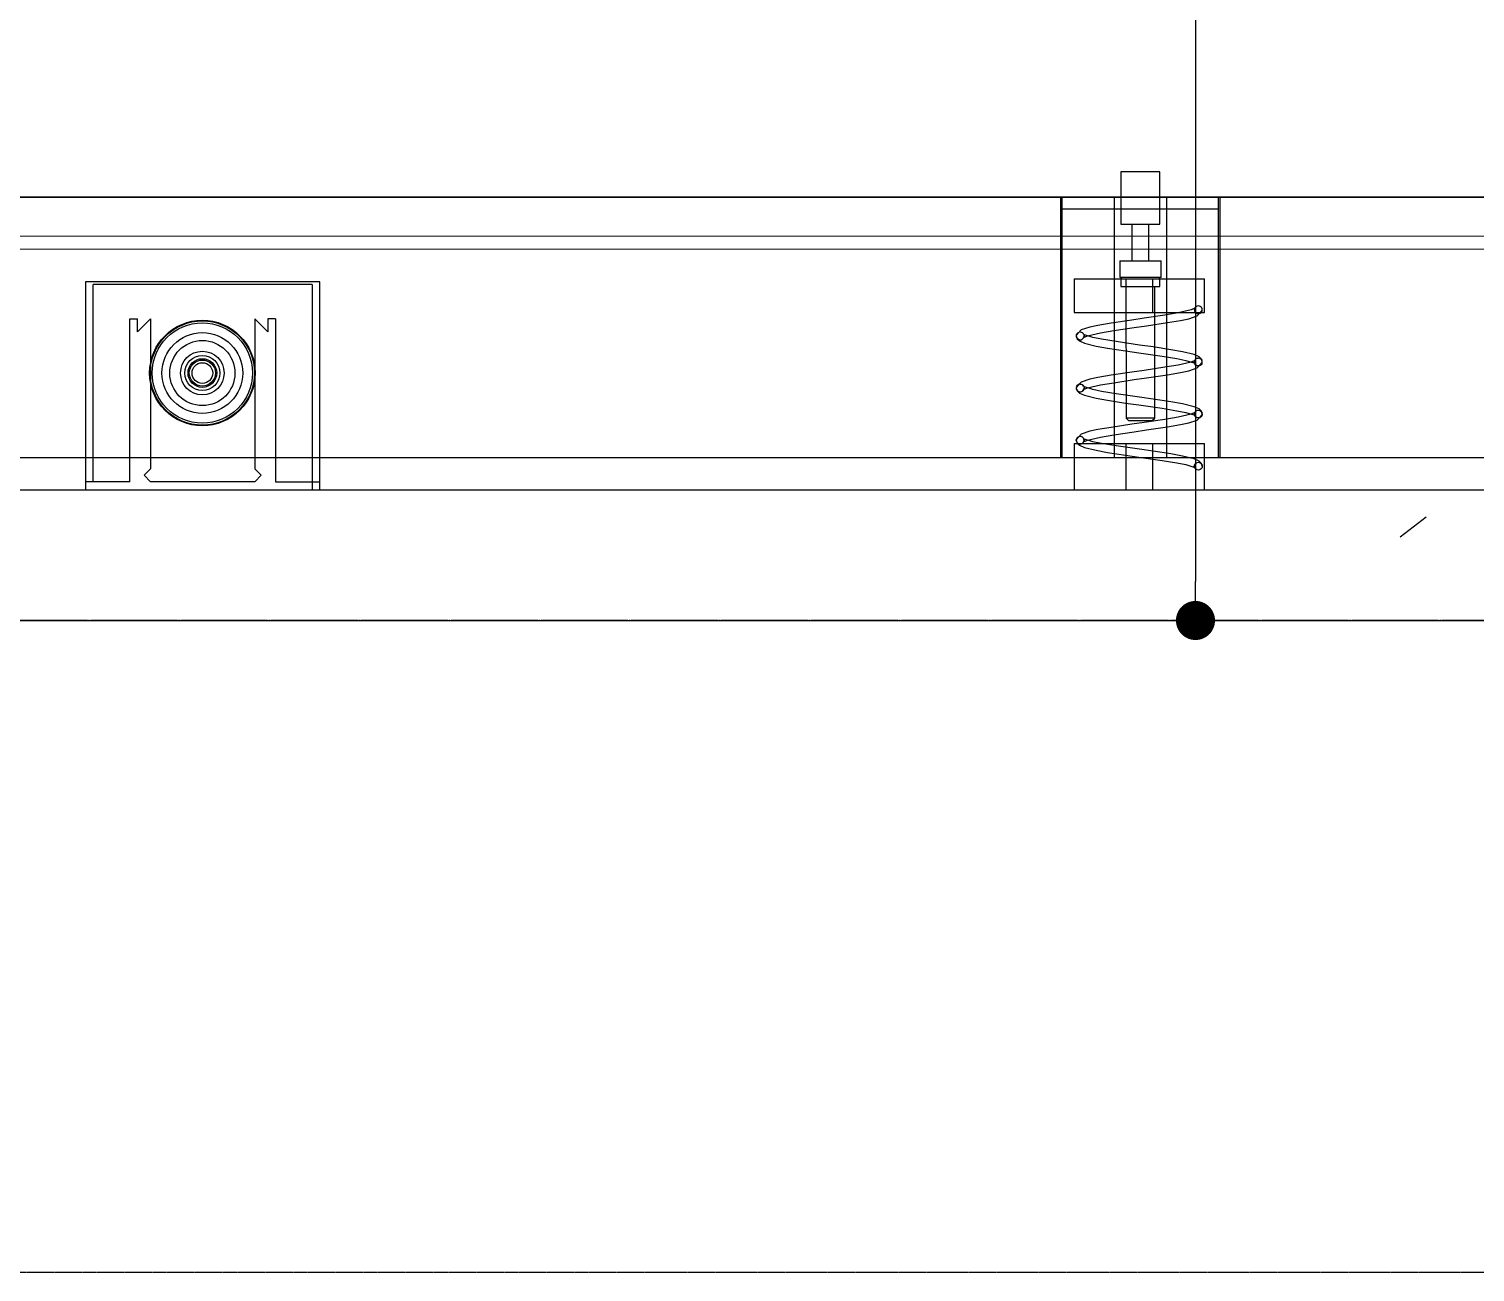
# Model space of a CAD drawing. Extents: x -76427 to 292734, y -42117 to 131250.
# Drawn here: x 12272 to 13382, y -39555 to -38601 of the extents above; entities that cross this region are included whole.
import ezdxf
from ezdxf.xclip import XClip

# ---------------------------------------------------------------- set-up
doc = ezdxf.new("R2010")
doc.units = 0
doc.header["$LTSCALE"] = 10
doc.header["$XCLIPFRAME"] = 2
doc.linetypes.add('TPH12-SEC-@E$0$CENTERK5', pattern=[6.916, 6.667, -0.083, 0.083, -0.083])
doc.linetypes.add('TPH12-SEC-@E$0$DOTK1', pattern=[0.1, 0.05, -0.05])
for name, color, linetype in [('TPH12-SEC-@E$0$H-SIN', 252, 'TPH12-SEC-@E$0$CENTERK5'), ('TPH12-SEC-@E$0$SUGATAD', 252, 'TPH12-SEC-@E$0$DOTK1'), ('XFM7P10PV$0$A-FLOR', 252, 'Continuous'), ('XFM7P10PV$0$AP5B-SM-08-FNN-300-A(B)-LB1$0$0-支架', 252, 'Continuous'), ('XFM7P10PV$0$M-EXH-EQPM', 252, 'Continuous'), ('XFM7P10PV-200K$0$A-FLOR', 192, 'Continuous'), ('XFM7P10PV-200K$0$AP5B-SM-08-FNN-300-A(B)-LB1$0$0-支架', 7, 'Continuous'), ('XFM7P10PV-200K$0$M-EXH-EQPM', 22, 'Continuous')]:
    doc.layers.add(name, color=color, linetype=linetype)
doc.layers.add('XFM7P10PV$0$PV-EQ(50K)', color=252, linetype='Continuous', lineweight=9)
doc.layers.add('XFM7P10PV-200K$0$PV-EQ(50K)', color=22, linetype='Continuous', lineweight=9)
doc.styles.add('XFM7P10PV$0$PX-TEXT', font='isocp.shx', dxfattribs={"width": 0.7, "bigfont": 'CHINESET.shx'})
doc.styles.add('XFM7P10PV-200K$0$PX-TEXT', font='isocp.shx', dxfattribs={"width": 0.7, "bigfont": 'CHINESET.shx'})
doc.dimstyles.new('XFM7P10PV$0$PX-400', dxfattribs={"dimscale": 1000, "dimtxt": 0.25, "dimasz": 0.03, "dimexe": 0.1, "dimexo": 0.1, "dimgap": 0.05, "dimtad": 1, "dimdec": 0, "dimzin": 0, "dimdsep": 46, "dimtxsty": 'XFM7P10PV$0$PX-TEXT', "dimblk": 'XFM7P10PV$0$_Dot', "dimcen": 2, "dimclrd": 2, "dimclre": 1, "dimclrt": 4, "dimadec": 0, "dimazin": 0, "dimtfac": 1, "dimtdec": 0, "dimtix": 1, "dimtmove": 2, "dimatfit": 3, "dimfxl": 1, "dimtvp": 1, "dimtolj": 1, "dimtzin": 0, "dimarcsym": 0})
doc.dimstyles.new('XFM7P10PV-200K$0$PX-400', dxfattribs={"dimscale": 1000, "dimtxt": 0.25, "dimasz": 0.03, "dimexe": 0.1, "dimexo": 0.1, "dimgap": 0.05, "dimtad": 1, "dimdec": 0, "dimzin": 0, "dimdsep": 46, "dimtxsty": 'XFM7P10PV-200K$0$PX-TEXT', "dimblk": 'XFM7P10PV-200K$0$_Dot', "dimcen": 2, "dimclrd": 2, "dimclre": 1, "dimclrt": 4, "dimadec": 0, "dimazin": 0, "dimtfac": 1, "dimtdec": 0, "dimtix": 1, "dimtmove": 2, "dimatfit": 3, "dimfxl": 1, "dimtvp": 1, "dimtolj": 1, "dimtzin": 0, "dimarcsym": 0})

# ---------------------------------------------------------------- blocks, each defined once
blk = doc.blocks.new('TPH12-SEC-@E')
at = {"layer": 'TPH12-SEC-@E$0$H-SIN'}
blk.add_line((298929.6, 383500), (18729.6, 383500), dxfattribs=at)
at = {"layer": 'TPH12-SEC-@E$0$SUGATAD', "ltscale": 0.5}
blk.add_line((40050, 383000), (46650, 383000), dxfattribs=at)
blk = doc.blocks.new('XFM7P10PV-200K$0$A$Cf6a59fa3')
for p, q in [((2854.5, 40), (4.5, 40)), ((2844.5, 10), (14.5, 10)), ((2844.5, 0), (14.5, 0))]:
    blk.add_line(p, q)
blk = doc.blocks.new('XFM7P10PV-200K$0$_Dot')
at = {"color": 0, "linetype": 'ByBlock', "lineweight": -2}
blk.add_line((-0.5, 0), (-1, 0), dxfattribs=at)
at = {"color": 0, "linetype": 'ByBlock', "const_width": 0.5}
blk.add_lwpolyline([(-0.25, 0, 1), (0.25, 0, 1)], format="xyb", close=True, dxfattribs=at)
blk = doc.blocks.new('*D349')
at = {"color": 2, "lineweight": -2, "transparency": 16777216}
blk.add_line((13167.4, -35784.6), (13167.4, -39024.6), dxfattribs=at)
at = {"layer": 'DEFPOINTS', "color": 0, "transparency": 16777216}
for p in [(13167.4, -35754.6), (13167.4, -39054.6), (13167.4, -39054.6)]:
    blk.add_point(p, dxfattribs=at)
at = {"color": 2, "lineweight": -2, "transparency": 16777216, "xscale": 30, "yscale": 30, "zscale": 30}
for p, rotation in [((13167.4, -35754.6), 90), ((13167.4, -39054.6), 270)]:
    blk.add_blockref('XFM7P10PV-200K$0$_Dot', p, dxfattribs=dict(at, rotation=rotation))
at = {"color": 4, "transparency": 16777216, "insert": (12992.4, -37404.6), "char_height": 250, "attachment_point": 5, "rotation": 90, "style": 'XFM7P10PV-200K$0$PX-TEXT'}
blk.add_mtext('\\A1;3300', dxfattribs=at)
blk = doc.blocks.new('XFM7P10PV-200K$0$A$C670e2f6c')
at = {"layer": 'XFM7P10PV-200K$0$A-FLOR', "linetype": 'Continuous'}
blk.add_line((1817.4, 16.2), (1837.4, 31.5), dxfattribs=at)
at = {"layer": 'XFM7P10PV-200K$0$M-EXH-EQPM'}
for p, q in [((1603.1, 296.1), (1603.1, 256.1)), ((1633, 296.1), (1603.1, 296.1)), ((1633, 256.1), (1633, 296.1)), ((118, 276.8), (3118, 276.8)), ((1557, 276.8), (1557, 276.8)), ((1557, 76.8), (1557, 276.8)), ((1558, 276.8), (1558, 276.8)), ((1558, 76.8), (1558, 276.8)), ((1558, 267.8), (1558, 267.8)), ((1558, 267.8), (1678, 267.8)), ((1598, 276.8), (1598, 276.8)), ((1598, 76.8), (1598, 276.8)), ((1638, 276.8), (1638, 276.8)), ((1638, 276.8), (1638, 76.8)), ((1678, 276.8), (1678, 276.8)), ((1678, 76.8), (1678, 276.8)), ((1678, 267.8), (1678, 267.8)), ((1679, 276.8), (1679, 276.8)), ((1679, 276.8), (1679, 76.8)), ((1603.1, 256.1), (1633, 256.1)), ((1611.5, 256.1), (1611.5, 228)), ((1624.6, 228), (1624.6, 256.1)), ((1602.1, 228), (1602.1, 215.1)), ((1602.1, 228), (1634, 228)), ((1634, 215.1), (1634, 228)), ((988, 211.8), (808, 211.8)), ((808, 211.8), (808, 211.8)), ((808, 211.8), (808, 51.8)), ((988, 51.8), (988, 211.8)), ((988, 211.8), (988, 211.8)), ((1567.1, 214.2), (1567.1, 188.3)), ((1567.1, 214.2), (1667.1, 214.2)), ((1634, 215.1), (1602.1, 215.1)), ((1604.2, 215.1), (1603.1, 214.5)), ((1603.1, 214.5), (1603.1, 208.1)), ((1606.8, 214.2), (1607, 107.2)), ((1627.5, 188.3), (1627.5, 214.2)), ((1633, 214.5), (1631.9, 215.1)), ((1633, 208.1), (1633, 214.5)), ((1667.1, 188.3), (1667.1, 214.2)), ((814, 58.3), (814, 209.8)), ((982, 209.8), (814, 209.8)), ((814, 209.8), (814, 209.8)), ((982, 209.8), (982, 51.8)), ((982, 209.8), (982, 209.8)), ((1603.1, 208.1), (1633, 208.1)), ((1629.1, 107.2), (1629.1, 208.1)), ((1657, 190.2), (1646.9, 187.9)), ((1659.9, 191.5), (1657, 190.2)), ((1659.5, 190.3), (1659.9, 191.5)), ((1659.6, 191.1), (1659.5, 190.3)), ((1659.5, 190.3), (1659.6, 189.5)), ((1659.9, 191.8), (1659.6, 191.1)), ((1659.6, 189.5), (1659.9, 188.8)), ((1660.4, 192.4), (1659.9, 191.8)), ((1659.9, 191.5), (1659.9, 191.5)), ((1659.9, 188.8), (1660.4, 188.2)), ((1661, 192.9), (1660.4, 192.4)), ((1661.7, 193.2), (1661, 192.9)), ((1662.5, 193.3), (1661.7, 193.2)), ((1661.7, 185.7), (1665.5, 190.1)), ((1663.3, 193.2), (1662.5, 193.3)), ((1664, 192.9), (1663.3, 193.2)), ((1664.6, 192.4), (1664, 192.9)), ((1665.1, 191.8), (1664.6, 192.4)), ((1664.6, 188.2), (1665.1, 188.8)), ((1665.4, 191.1), (1665.1, 191.8)), ((1665.1, 188.8), (1665.4, 189.5)), ((1665.5, 190.3), (1665.4, 191.1)), ((1665.4, 189.5), (1665.5, 190.3)), ((1665.5, 190.1), (1665.5, 190.3)), ((842, 58.3), (842, 183.3)), ((842, 183.3), (848, 183.3)), ((842, 183.3), (842, 183.3)), ((858, 183.3), (848, 173.3)), ((848, 173.3), (848, 183.3)), ((848, 183.3), (848, 183.3)), ((858, 183.3), (858, 68.3)), ((858, 183.3), (858, 183.3)), ((938, 183.3), (938, 68.3)), ((938, 183.3), (948, 173.3)), ((938, 183.3), (938, 183.3)), ((954, 183.3), (948, 183.3)), ((948, 183.3), (948, 173.3)), ((948, 183.3), (948, 183.3)), ((954, 183.3), (954, 58.3)), ((954, 183.3), (954, 183.3)), ((1567.1, 188.3), (1667.1, 188.3)), ((1585.4, 178.4), (1579.2, 177.1)), ((1595.5, 180.1), (1585.4, 178.4)), ((1611.5, 182.5), (1595.5, 180.1)), ((1621, 183.8), (1611.5, 182.5)), ((1613.3, 176.8), (1622.8, 178.1)), ((1636.8, 186.2), (1621, 183.8)), ((1622.8, 178.1), (1638.8, 180.5)), ((1646.9, 187.9), (1636.8, 186.2)), ((1638.8, 180.5), (1648.9, 182.2)), ((1648.9, 182.2), (1655.1, 183.5)), ((1655.1, 183.5), (1661.7, 185.7)), ((1660.4, 188.2), (1661, 187.7)), ((1661, 187.7), (1661.7, 187.4)), ((1661.7, 187.4), (1662.5, 187.3)), ((1662.5, 187.3), (1663.3, 187.4)), ((1663.3, 187.4), (1664, 187.7)), ((1664, 187.7), (1664.6, 188.2)), ((848, 173.3), (848, 173.3)), ((948, 173.3), (948, 173.3)), ((1572.6, 174.9), (1568.8, 170.5)), ((1568.9, 171.1), (1568.8, 170.3)), ((1568.8, 170.5), (1568.8, 170.3)), ((1568.8, 170.3), (1568.9, 169.5)), ((1568.8, 170.3), (1569.5, 168.1)), ((1568.9, 171.1), (1569.2, 171.8)), ((1569.2, 168.8), (1568.9, 169.5)), ((1569.6, 172.4), (1569.2, 171.8)), ((1569.2, 168.8), (1569.6, 168.2)), ((1569.5, 168.1), (1571.2, 166.4)), ((1570.3, 172.9), (1569.6, 172.4)), ((1569.6, 168.2), (1570.3, 167.7)), ((1570.3, 172.9), (1571, 173.2)), ((1571, 167.4), (1570.3, 167.7)), ((1571.8, 173.3), (1571, 173.2)), ((1571, 167.4), (1571.8, 167.3)), ((1571.8, 173.3), (1572.5, 173.2)), ((1571.8, 167.3), (1572.5, 167.4)), ((1572.5, 173.2), (1573.3, 172.9)), ((1572.5, 167.4), (1573.3, 167.7)), ((1579.2, 177.1), (1572.6, 174.9)), ((1573.9, 172.4), (1573.3, 172.9)), ((1573.9, 168.2), (1573.3, 167.7)), ((1574.4, 171.8), (1573.9, 172.4)), ((1573.9, 172.4), (1574.4, 171.8)), ((1573.9, 168.2), (1574.4, 168.8)), ((1574.3, 169.1), (1577.3, 170.4)), ((1574.4, 169.1), (1574.3, 169.1)), ((1574.7, 171.1), (1574.4, 171.8)), ((1574.8, 170.3), (1574.4, 169.1)), ((1574.4, 168.8), (1574.7, 169.5)), ((1574.7, 171.1), (1574.8, 170.3)), ((1574.8, 170.3), (1574.7, 169.5)), ((1575.1, 171.1), (1574.8, 170.3)), ((1581.5, 169.1), (1575.1, 171.1)), ((1577.3, 170.4), (1587.4, 172.7)), ((1588.1, 167.7), (1581.5, 169.1)), ((1587.4, 172.7), (1597.5, 174.4)), ((1599.5, 165.9), (1588.1, 167.7)), ((1597.5, 174.4), (1613.3, 176.8)), ((1571.2, 166.4), (1575, 164.7)), ((1575, 164.7), (1584, 162.5)), ((1584, 162.5), (1592.8, 160.9)), ((1592.8, 160.9), (1606.6, 158.8)), ((1617.4, 163.3), (1599.5, 165.9)), ((1606.6, 158.8), (1616.9, 157.3)), ((1616.9, 157.3), (1634.8, 154.8)), ((1627.7, 161.8), (1617.4, 163.3)), ((1641.4, 159.7), (1627.7, 161.8)), ((1650.3, 158.1), (1641.4, 159.7)), ((1659.3, 155.9), (1650.3, 158.1)), ((1663.1, 154.2), (1659.3, 155.9)), ((1636.8, 146.2), (1621, 143.8)), ((1634.8, 154.8), (1646.1, 152.9)), ((1646.9, 147.9), (1636.8, 146.2)), ((1646.1, 152.9), (1652.8, 151.5)), ((1657, 150.2), (1646.9, 147.9)), ((1652.8, 151.5), (1659.1, 149.6)), ((1655.1, 143.5), (1661.7, 145.7)), ((1659.9, 151.5), (1657, 150.2)), ((1659.1, 149.6), (1659.5, 150.3)), ((1659.5, 150.3), (1659.9, 151.5)), ((1659.5, 150.3), (1659.6, 151.1)), ((1659.6, 149.5), (1659.5, 150.3)), ((1659.9, 151.8), (1659.6, 151.1)), ((1659.6, 149.5), (1659.9, 148.8)), ((1660.4, 152.4), (1659.9, 151.8)), ((1659.9, 151.5), (1659.9, 151.5)), ((1660.4, 148.2), (1659.9, 148.8)), ((1661, 152.9), (1660.4, 152.4)), ((1661, 147.7), (1660.4, 148.2)), ((1661.7, 153.2), (1661, 152.9)), ((1661, 147.7), (1661.7, 147.4)), ((1661.7, 153.2), (1662.5, 153.3)), ((1661.7, 145.7), (1665.5, 150.1)), ((1662.5, 147.3), (1661.7, 147.4)), ((1663.3, 153.2), (1662.5, 153.3)), ((1663.3, 147.4), (1662.5, 147.3)), ((1664.8, 152.5), (1663.1, 154.2)), ((1663.3, 153.2), (1664, 152.9)), ((1664, 147.7), (1663.3, 147.4)), ((1664, 152.9), (1664.6, 152.4)), ((1664.6, 148.2), (1664, 147.7)), ((1664.6, 152.4), (1665.1, 151.8)), ((1665.1, 148.8), (1664.6, 148.2)), ((1665.5, 150.3), (1664.8, 152.5)), ((1665.4, 151.1), (1665.1, 151.8)), ((1665.4, 149.5), (1665.1, 148.8)), ((1665.5, 150.3), (1665.4, 151.1)), ((1665.4, 149.5), (1665.5, 150.3)), ((1665.5, 150.1), (1665.5, 150.3)), ((1572.6, 134.9), (1568.8, 130.5)), ((1571.8, 133.3), (1571, 133.2)), ((1571.8, 133.3), (1572.5, 133.2)), ((1579.2, 137.1), (1572.6, 134.9)), ((1585.4, 138.4), (1579.2, 137.1)), ((1595.5, 140.1), (1585.4, 138.4)), ((1587.4, 132.7), (1597.5, 134.4)), ((1611.5, 142.5), (1595.5, 140.1)), ((1597.5, 134.4), (1613.3, 136.8)), ((1621, 143.8), (1611.5, 142.5)), ((1613.3, 136.8), (1622.8, 138.1)), ((1622.8, 138.1), (1638.8, 140.5)), ((1638.8, 140.5), (1648.9, 142.2)), ((1648.9, 142.2), (1655.1, 143.5)), ((1568.9, 131.1), (1568.8, 130.3)), ((1568.8, 130.5), (1568.8, 130.3)), ((1568.8, 130.3), (1568.9, 129.5)), ((1568.8, 130.3), (1569.5, 128.1)), ((1568.9, 131.1), (1569.2, 131.8)), ((1569.2, 128.8), (1568.9, 129.5)), ((1569.2, 131.8), (1569.6, 132.4)), ((1569.2, 128.8), (1569.6, 128.2)), ((1569.5, 128.1), (1571.2, 126.4)), ((1570.3, 132.9), (1569.6, 132.4)), ((1570.3, 127.7), (1569.6, 128.2)), ((1571, 133.2), (1570.3, 132.9)), ((1571, 127.4), (1570.3, 127.7)), ((1571, 127.4), (1571.8, 127.3)), ((1571.2, 126.4), (1575, 124.7)), ((1571.8, 127.3), (1572.5, 127.4)), ((1572.5, 133.2), (1573.3, 132.9)), ((1573.3, 127.7), (1572.5, 127.4)), ((1573.3, 132.9), (1573.9, 132.4)), ((1573.3, 127.7), (1573.9, 128.2)), ((1574.4, 131.8), (1573.9, 132.4)), ((1573.9, 132.4), (1574.4, 131.8)), ((1573.9, 128.2), (1574.4, 128.8)), ((1574.4, 128.8), (1573.9, 128.2)), ((1574.3, 129.1), (1577.3, 130.4)), ((1574.4, 129.1), (1574.3, 129.1)), ((1574.4, 131.8), (1574.7, 131.1)), ((1574.8, 130.3), (1574.4, 129.1)), ((1574.4, 128.8), (1574.7, 129.5)), ((1574.7, 131.1), (1574.8, 130.3)), ((1574.7, 129.5), (1574.8, 130.3)), ((1575.1, 131.1), (1574.8, 130.3)), ((1575, 124.7), (1584, 122.5)), ((1581.5, 129.1), (1575.1, 131.1)), ((1577.3, 130.4), (1587.4, 132.7)), ((1588.1, 127.7), (1581.5, 129.1)), ((1584, 122.5), (1592.8, 120.9)), ((1599.5, 125.9), (1588.1, 127.7)), ((1617.4, 123.3), (1599.5, 125.9)), ((1627.7, 121.8), (1617.4, 123.3)), ((1592.8, 120.9), (1606.6, 118.8)), ((1606.6, 118.8), (1616.9, 117.3)), ((1616.9, 117.3), (1634.8, 114.8)), ((1641.4, 119.7), (1627.7, 121.8)), ((1634.8, 114.8), (1646.1, 112.9)), ((1650.3, 118.1), (1641.4, 119.7)), ((1646.1, 112.9), (1652.8, 111.5)), ((1659.3, 115.9), (1650.3, 118.1)), ((1652.8, 111.5), (1659.1, 109.6)), ((1659.9, 111.5), (1657, 110.2)), ((1663.1, 114.2), (1659.3, 115.9)), ((1659.5, 110.3), (1659.9, 111.5)), ((1659.5, 110.3), (1659.6, 111.1)), ((1659.6, 111.1), (1659.9, 111.8)), ((1660.4, 112.4), (1659.9, 111.8)), ((1659.9, 111.5), (1659.9, 111.5)), ((1661, 112.9), (1660.4, 112.4)), ((1661, 112.9), (1661.7, 113.2)), ((1661.7, 113.2), (1662.5, 113.3)), ((1662.5, 113.3), (1663.3, 113.2)), ((1664.8, 112.5), (1663.1, 114.2)), ((1664, 112.9), (1663.3, 113.2)), ((1664, 112.9), (1664.6, 112.4)), ((1665.1, 111.8), (1664.6, 112.4)), ((1665.5, 110.3), (1664.8, 112.5)), ((1665.1, 111.8), (1665.4, 111.1)), ((1665.5, 110.3), (1665.4, 111.1)), ((1595.5, 100.1), (1585.4, 98.4)), ((1611.5, 102.5), (1595.5, 100.1)), ((1607, 107.2), (1608.9, 105.3)), ((1629.1, 107.2), (1607, 107.2)), ((1608.9, 105.3), (1627.1, 105.3)), ((1621, 103.8), (1611.5, 102.5)), ((1636.8, 106.2), (1621, 103.8)), ((1622.8, 98.1), (1638.8, 100.5)), ((1627.1, 105.3), (1629.1, 107.2)), ((1646.9, 107.9), (1636.8, 106.2)), ((1638.8, 100.5), (1648.9, 102.2)), ((1657, 110.2), (1646.9, 107.9)), ((1648.9, 102.2), (1655.1, 103.5)), ((1655.1, 103.5), (1661.7, 105.7)), ((1659.1, 109.6), (1659.5, 110.3)), ((1659.6, 109.5), (1659.5, 110.3)), ((1659.6, 109.5), (1659.9, 108.8)), ((1659.9, 108.8), (1660.4, 108.2)), ((1661, 107.7), (1660.4, 108.2)), ((1661.7, 107.4), (1661, 107.7)), ((1661.7, 105.7), (1665.5, 110.1)), ((1662.5, 107.3), (1661.7, 107.4)), ((1663.3, 107.4), (1662.5, 107.3)), ((1663.3, 107.4), (1664, 107.7)), ((1664.6, 108.2), (1664, 107.7)), ((1665.1, 108.8), (1664.6, 108.2)), ((1665.1, 108.8), (1665.4, 109.5)), ((1665.5, 110.3), (1665.4, 109.5)), ((1665.5, 110.1), (1665.5, 110.3)), ((1572.6, 94.9), (1568.8, 90.5)), ((1568.8, 90.3), (1568.9, 91.1)), ((1568.8, 90.5), (1568.8, 90.3)), ((1568.8, 90.3), (1569.5, 88.1)), ((1568.9, 89.5), (1568.8, 90.3)), ((1569.2, 91.8), (1568.9, 91.1)), ((1568.9, 89.5), (1569.2, 88.8)), ((1569.2, 91.8), (1569.6, 92.4)), ((1569.6, 92.4), (1570.3, 92.9)), ((1570.3, 92.9), (1571, 93.2)), ((1571, 93.2), (1571.8, 93.3)), ((1571.8, 93.3), (1572.5, 93.2)), ((1573.3, 92.9), (1572.5, 93.2)), ((1579.2, 97.1), (1572.6, 94.9)), ((1573.3, 92.9), (1573.9, 92.4)), ((1574.4, 91.8), (1573.9, 92.4)), ((1573.9, 92.4), (1574.4, 91.8)), ((1574.3, 89.1), (1577.3, 90.4)), ((1574.4, 89.1), (1574.3, 89.1)), ((1574.7, 91.1), (1574.4, 91.8)), ((1574.8, 90.3), (1574.4, 89.1)), ((1574.4, 88.8), (1574.7, 89.5)), ((1574.8, 90.3), (1574.7, 91.1)), ((1574.7, 89.5), (1574.8, 90.3)), ((1575.1, 91.1), (1574.8, 90.3)), ((1581.5, 89.1), (1575.1, 91.1)), ((1577.3, 90.4), (1587.4, 92.7)), ((1585.4, 98.4), (1579.2, 97.1)), ((1588.1, 87.7), (1581.5, 89.1)), ((1587.4, 92.7), (1597.5, 94.4)), ((1597.5, 94.4), (1613.3, 96.8)), ((1613.3, 96.8), (1622.8, 98.1)), ((1567.1, 87.8), (1567.1, 51.8)), ((1567.1, 87.8), (1667.1, 87.8)), ((1569.6, 88.2), (1569.2, 88.8)), ((1569.5, 88.1), (1571.2, 86.4)), ((1569.6, 88.2), (1570.3, 87.7)), ((1571, 87.4), (1570.3, 87.7)), ((1571, 87.4), (1571.8, 87.3)), ((1571.2, 86.4), (1575, 84.7)), ((1571.8, 87.3), (1572.5, 87.4)), ((1573.3, 87.7), (1572.5, 87.4)), ((1573.9, 88.2), (1573.3, 87.7)), ((1573.9, 88.2), (1574.4, 88.8)), ((1574.4, 88.8), (1573.9, 88.2)), ((1575, 84.7), (1584, 82.5)), ((1584, 82.5), (1592.8, 80.9)), ((1599.5, 85.9), (1588.1, 87.7)), ((1592.8, 80.9), (1606.6, 78.8)), ((1617.4, 83.3), (1599.5, 85.9)), ((1606.6, 78.8), (1616.9, 77.3)), ((1606.8, 87.8), (1606.8, 51.8)), ((1627.7, 81.8), (1617.4, 83.3)), ((1627.5, 51.8), (1627.5, 87.8)), ((1641.4, 79.7), (1627.7, 81.8)), ((1650.3, 78.1), (1641.4, 79.7)), ((1659.3, 75.9), (1650.3, 78.1)), ((1667.1, 51.8), (1667.1, 87.8)), ((3118, 76.8), (118, 76.8)), ((853, 63.3), (858, 68.3)), ((858, 68.3), (858, 68.3)), ((938, 68.3), (943, 63.3)), ((938, 68.3), (938, 68.3)), ((1557, 76.8), (1557, 76.8)), ((1558, 76.8), (1558, 76.8)), ((1598, 76.8), (1598, 76.8)), ((1616.9, 77.3), (1634.8, 74.8)), ((1634.8, 74.8), (1646.1, 72.9)), ((1638, 76.8), (1638, 76.8)), ((1646.1, 72.9), (1652.8, 71.5)), ((1652.8, 71.5), (1659.1, 69.6)), ((1659.1, 69.6), (1659.5, 70.3)), ((1663.1, 74.2), (1659.3, 75.9)), ((1659.5, 70.3), (1659.6, 71.1)), ((1659.6, 69.5), (1659.5, 70.3)), ((1659.6, 71.1), (1659.9, 71.8)), ((1659.9, 68.8), (1659.6, 69.5)), ((1659.9, 71.8), (1660.4, 72.4)), ((1660.4, 68.2), (1659.9, 68.8)), ((1660.4, 72.4), (1661, 72.9)), ((1661, 67.7), (1660.4, 68.2)), ((1661, 72.9), (1661.7, 73.2)), ((1661.7, 67.4), (1661, 67.7)), ((1661.7, 73.2), (1662.5, 73.3)), ((1662.5, 67.3), (1661.7, 67.4)), ((1662.5, 73.3), (1663.3, 73.2)), ((1663.3, 67.4), (1662.5, 67.3)), ((1664.8, 72.5), (1663.1, 74.2)), ((1663.3, 73.2), (1664, 72.9)), ((1664, 67.7), (1663.3, 67.4)), ((1664, 72.9), (1664.6, 72.4)), ((1664.6, 68.2), (1664, 67.7)), ((1664.6, 72.4), (1665.1, 71.8)), ((1665.1, 68.8), (1664.6, 68.2)), ((1665.5, 70.3), (1664.8, 72.5)), ((1665.1, 71.8), (1665.4, 71.1)), ((1665.4, 69.5), (1665.1, 68.8)), ((1665.4, 71.1), (1665.5, 70.3)), ((1665.5, 70.3), (1665.4, 69.5)), ((1678, 76.8), (1678, 76.8)), ((1679, 76.8), (1679, 76.8)), ((808, 58.3), (808, 58.3)), ((842, 58.3), (808, 58.3)), ((814, 58.3), (814, 58.3)), ((842, 58.3), (842, 58.3)), ((853, 63.3), (858, 58.3)), ((853, 63.3), (853, 63.3)), ((938, 58.3), (858, 58.3)), ((858, 58.3), (858, 58.3)), ((943, 63.3), (938, 58.3)), ((938, 58.3), (938, 58.3)), ((943, 63.3), (943, 63.3)), ((954, 58.3), (988, 58.3)), ((954, 58.3), (954, 58.3)), ((988, 58.3), (988, 58.3)), ((988, 51.8), (808, 51.8)), ((808, 51.8), (808, 51.8)), ((982, 51.8), (982, 51.8)), ((988, 51.8), (988, 51.8)), ((1667.1, 51.8), (1567.1, 51.8))]:
    blk.add_line(p, q, dxfattribs=at)
for radius in [40.5, 40, 38.5, 31, 25, 16.7, 13.5, 11, 10, 7.94]:
    blk.add_circle((897.8, 141.8), radius, dxfattribs=at)
blk = doc.blocks.new('XFM7P10PV$0$A$Cf6a59fa3')
for p, q in [((2854.5, 40), (4.5, 40)), ((2844.5, 10), (14.5, 10)), ((2844.5, 0), (14.5, 0))]:
    blk.add_line(p, q)
blk = doc.blocks.new('XFM7P10PV$0$_Dot')
at = {"color": 0, "linetype": 'ByBlock', "lineweight": -2}
blk.add_line((-0.5, 0), (-1, 0), dxfattribs=at)
at = {"color": 0, "linetype": 'ByBlock', "const_width": 0.5}
blk.add_lwpolyline([(-0.25, 0, 1), (0.25, 0, 1)], format="xyb", close=True, dxfattribs=at)
blk = doc.blocks.new('*D423')
at = {"color": 2, "lineweight": -2, "transparency": 16777216}
blk.add_line((13167.4, -35784.6), (13167.4, -39024.6), dxfattribs=at)
at = {"layer": 'DEFPOINTS', "color": 0, "transparency": 16777216}
for p in [(13167.4, -35754.6), (13167.4, -39054.6), (13167.4, -39054.6)]:
    blk.add_point(p, dxfattribs=at)
at = {"color": 2, "lineweight": -2, "transparency": 16777216, "xscale": 30, "yscale": 30, "zscale": 30}
for p, rotation in [((13167.4, -35754.6), 90), ((13167.4, -39054.6), 270)]:
    blk.add_blockref('XFM7P10PV$0$_Dot', p, dxfattribs=dict(at, rotation=rotation))
at = {"color": 4, "transparency": 16777216, "insert": (12992.4, -37404.6), "char_height": 250, "attachment_point": 5, "rotation": 90, "style": 'XFM7P10PV$0$PX-TEXT'}
blk.add_mtext('\\A1;3300', dxfattribs=at)
blk = doc.blocks.new('XFM7P10PV$0$A$C670e2f6c')
at = {"layer": 'XFM7P10PV$0$A-FLOR', "linetype": 'Continuous'}
blk.add_line((1817.4, 16.2), (1837.4, 31.5), dxfattribs=at)
at = {"layer": 'XFM7P10PV$0$M-EXH-EQPM'}
for p, q in [((1603.1, 296.1), (1603.1, 256.1)), ((1633, 296.1), (1603.1, 296.1)), ((1633, 256.1), (1633, 296.1)), ((118, 276.8), (3118, 276.8)), ((1557, 276.8), (1557, 276.8)), ((1557, 76.8), (1557, 276.8)), ((1558, 276.8), (1558, 276.8)), ((1558, 76.8), (1558, 276.8)), ((1558, 267.8), (1558, 267.8)), ((1558, 267.8), (1678, 267.8)), ((1598, 276.8), (1598, 276.8)), ((1598, 76.8), (1598, 276.8)), ((1638, 276.8), (1638, 276.8)), ((1638, 276.8), (1638, 76.8)), ((1678, 276.8), (1678, 276.8)), ((1678, 76.8), (1678, 276.8)), ((1678, 267.8), (1678, 267.8)), ((1679, 276.8), (1679, 276.8)), ((1679, 276.8), (1679, 76.8)), ((1603.1, 256.1), (1633, 256.1)), ((1611.5, 256.1), (1611.5, 228)), ((1624.6, 228), (1624.6, 256.1)), ((1602.1, 228), (1602.1, 215.1)), ((1602.1, 228), (1634, 228)), ((1634, 215.1), (1634, 228)), ((988, 211.8), (808, 211.8)), ((808, 211.8), (808, 211.8)), ((808, 211.8), (808, 51.8)), ((988, 51.8), (988, 211.8)), ((988, 211.8), (988, 211.8)), ((1567.1, 214.2), (1567.1, 188.3)), ((1567.1, 214.2), (1667.1, 214.2)), ((1634, 215.1), (1602.1, 215.1)), ((1604.2, 215.1), (1603.1, 214.5)), ((1603.1, 214.5), (1603.1, 208.1)), ((1606.8, 214.2), (1607, 107.2)), ((1627.5, 188.3), (1627.5, 214.2)), ((1633, 214.5), (1631.9, 215.1)), ((1633, 208.1), (1633, 214.5)), ((1667.1, 188.3), (1667.1, 214.2)), ((814, 58.3), (814, 209.8)), ((982, 209.8), (814, 209.8)), ((814, 209.8), (814, 209.8)), ((982, 209.8), (982, 51.8)), ((982, 209.8), (982, 209.8)), ((1603.1, 208.1), (1633, 208.1)), ((1629.1, 107.2), (1629.1, 208.1)), ((1657, 190.2), (1646.9, 187.9)), ((1659.9, 191.5), (1657, 190.2)), ((1659.5, 190.3), (1659.9, 191.5)), ((1659.6, 191.1), (1659.5, 190.3)), ((1659.5, 190.3), (1659.6, 189.5)), ((1659.9, 191.8), (1659.6, 191.1)), ((1659.6, 189.5), (1659.9, 188.8)), ((1660.4, 192.4), (1659.9, 191.8)), ((1659.9, 191.5), (1659.9, 191.5)), ((1659.9, 188.8), (1660.4, 188.2)), ((1661, 192.9), (1660.4, 192.4)), ((1661.7, 193.2), (1661, 192.9)), ((1662.5, 193.3), (1661.7, 193.2)), ((1661.7, 185.7), (1665.5, 190.1)), ((1663.3, 193.2), (1662.5, 193.3)), ((1664, 192.9), (1663.3, 193.2)), ((1664.6, 192.4), (1664, 192.9)), ((1665.1, 191.8), (1664.6, 192.4)), ((1664.6, 188.2), (1665.1, 188.8)), ((1665.4, 191.1), (1665.1, 191.8)), ((1665.1, 188.8), (1665.4, 189.5)), ((1665.5, 190.3), (1665.4, 191.1)), ((1665.4, 189.5), (1665.5, 190.3)), ((1665.5, 190.1), (1665.5, 190.3)), ((842, 58.3), (842, 183.3)), ((842, 183.3), (848, 183.3)), ((842, 183.3), (842, 183.3)), ((858, 183.3), (848, 173.3)), ((848, 173.3), (848, 183.3)), ((848, 183.3), (848, 183.3)), ((858, 183.3), (858, 68.3)), ((858, 183.3), (858, 183.3)), ((938, 183.3), (938, 68.3)), ((938, 183.3), (948, 173.3)), ((938, 183.3), (938, 183.3)), ((954, 183.3), (948, 183.3)), ((948, 183.3), (948, 173.3)), ((948, 183.3), (948, 183.3)), ((954, 183.3), (954, 58.3)), ((954, 183.3), (954, 183.3)), ((1567.1, 188.3), (1667.1, 188.3)), ((1585.4, 178.4), (1579.2, 177.1)), ((1595.5, 180.1), (1585.4, 178.4)), ((1611.5, 182.5), (1595.5, 180.1)), ((1621, 183.8), (1611.5, 182.5)), ((1613.3, 176.8), (1622.8, 178.1)), ((1636.8, 186.2), (1621, 183.8)), ((1622.8, 178.1), (1638.8, 180.5)), ((1646.9, 187.9), (1636.8, 186.2)), ((1638.8, 180.5), (1648.9, 182.2)), ((1648.9, 182.2), (1655.1, 183.5)), ((1655.1, 183.5), (1661.7, 185.7)), ((1660.4, 188.2), (1661, 187.7)), ((1661, 187.7), (1661.7, 187.4)), ((1661.7, 187.4), (1662.5, 187.3)), ((1662.5, 187.3), (1663.3, 187.4)), ((1663.3, 187.4), (1664, 187.7)), ((1664, 187.7), (1664.6, 188.2)), ((848, 173.3), (848, 173.3)), ((948, 173.3), (948, 173.3)), ((1572.6, 174.9), (1568.8, 170.5)), ((1568.9, 171.1), (1568.8, 170.3)), ((1568.8, 170.5), (1568.8, 170.3)), ((1568.8, 170.3), (1568.9, 169.5)), ((1568.8, 170.3), (1569.5, 168.1)), ((1568.9, 171.1), (1569.2, 171.8)), ((1569.2, 168.8), (1568.9, 169.5)), ((1569.6, 172.4), (1569.2, 171.8)), ((1569.2, 168.8), (1569.6, 168.2)), ((1569.5, 168.1), (1571.2, 166.4)), ((1570.3, 172.9), (1569.6, 172.4)), ((1569.6, 168.2), (1570.3, 167.7)), ((1570.3, 172.9), (1571, 173.2)), ((1571, 167.4), (1570.3, 167.7)), ((1571.8, 173.3), (1571, 173.2)), ((1571, 167.4), (1571.8, 167.3)), ((1571.8, 173.3), (1572.5, 173.2)), ((1571.8, 167.3), (1572.5, 167.4)), ((1572.5, 173.2), (1573.3, 172.9)), ((1572.5, 167.4), (1573.3, 167.7)), ((1579.2, 177.1), (1572.6, 174.9)), ((1573.9, 172.4), (1573.3, 172.9)), ((1573.9, 168.2), (1573.3, 167.7)), ((1574.4, 171.8), (1573.9, 172.4)), ((1573.9, 172.4), (1574.4, 171.8)), ((1573.9, 168.2), (1574.4, 168.8)), ((1574.3, 169.1), (1577.3, 170.4)), ((1574.4, 169.1), (1574.3, 169.1)), ((1574.7, 171.1), (1574.4, 171.8)), ((1574.8, 170.3), (1574.4, 169.1)), ((1574.4, 168.8), (1574.7, 169.5)), ((1574.7, 171.1), (1574.8, 170.3)), ((1574.8, 170.3), (1574.7, 169.5)), ((1575.1, 171.1), (1574.8, 170.3)), ((1581.5, 169.1), (1575.1, 171.1)), ((1577.3, 170.4), (1587.4, 172.7)), ((1588.1, 167.7), (1581.5, 169.1)), ((1587.4, 172.7), (1597.5, 174.4)), ((1599.5, 165.9), (1588.1, 167.7)), ((1597.5, 174.4), (1613.3, 176.8)), ((1571.2, 166.4), (1575, 164.7)), ((1575, 164.7), (1584, 162.5)), ((1584, 162.5), (1592.8, 160.9)), ((1592.8, 160.9), (1606.6, 158.8)), ((1617.4, 163.3), (1599.5, 165.9)), ((1606.6, 158.8), (1616.9, 157.3)), ((1616.9, 157.3), (1634.8, 154.8)), ((1627.7, 161.8), (1617.4, 163.3)), ((1641.4, 159.7), (1627.7, 161.8)), ((1650.3, 158.1), (1641.4, 159.7)), ((1659.3, 155.9), (1650.3, 158.1)), ((1663.1, 154.2), (1659.3, 155.9)), ((1636.8, 146.2), (1621, 143.8)), ((1634.8, 154.8), (1646.1, 152.9)), ((1646.9, 147.9), (1636.8, 146.2)), ((1646.1, 152.9), (1652.8, 151.5)), ((1657, 150.2), (1646.9, 147.9)), ((1652.8, 151.5), (1659.1, 149.6)), ((1655.1, 143.5), (1661.7, 145.7)), ((1659.9, 151.5), (1657, 150.2)), ((1659.1, 149.6), (1659.5, 150.3)), ((1659.5, 150.3), (1659.9, 151.5)), ((1659.5, 150.3), (1659.6, 151.1)), ((1659.6, 149.5), (1659.5, 150.3)), ((1659.9, 151.8), (1659.6, 151.1)), ((1659.6, 149.5), (1659.9, 148.8)), ((1660.4, 152.4), (1659.9, 151.8)), ((1659.9, 151.5), (1659.9, 151.5)), ((1660.4, 148.2), (1659.9, 148.8)), ((1661, 152.9), (1660.4, 152.4)), ((1661, 147.7), (1660.4, 148.2)), ((1661.7, 153.2), (1661, 152.9)), ((1661, 147.7), (1661.7, 147.4)), ((1661.7, 153.2), (1662.5, 153.3)), ((1661.7, 145.7), (1665.5, 150.1)), ((1662.5, 147.3), (1661.7, 147.4)), ((1663.3, 153.2), (1662.5, 153.3)), ((1663.3, 147.4), (1662.5, 147.3)), ((1664.8, 152.5), (1663.1, 154.2)), ((1663.3, 153.2), (1664, 152.9)), ((1664, 147.7), (1663.3, 147.4)), ((1664, 152.9), (1664.6, 152.4)), ((1664.6, 148.2), (1664, 147.7)), ((1664.6, 152.4), (1665.1, 151.8)), ((1665.1, 148.8), (1664.6, 148.2)), ((1665.5, 150.3), (1664.8, 152.5)), ((1665.4, 151.1), (1665.1, 151.8)), ((1665.4, 149.5), (1665.1, 148.8)), ((1665.5, 150.3), (1665.4, 151.1)), ((1665.4, 149.5), (1665.5, 150.3)), ((1665.5, 150.1), (1665.5, 150.3)), ((1572.6, 134.9), (1568.8, 130.5)), ((1571.8, 133.3), (1571, 133.2)), ((1571.8, 133.3), (1572.5, 133.2)), ((1579.2, 137.1), (1572.6, 134.9)), ((1585.4, 138.4), (1579.2, 137.1)), ((1595.5, 140.1), (1585.4, 138.4)), ((1587.4, 132.7), (1597.5, 134.4)), ((1611.5, 142.5), (1595.5, 140.1)), ((1597.5, 134.4), (1613.3, 136.8)), ((1621, 143.8), (1611.5, 142.5)), ((1613.3, 136.8), (1622.8, 138.1)), ((1622.8, 138.1), (1638.8, 140.5)), ((1638.8, 140.5), (1648.9, 142.2)), ((1648.9, 142.2), (1655.1, 143.5)), ((1568.9, 131.1), (1568.8, 130.3)), ((1568.8, 130.5), (1568.8, 130.3)), ((1568.8, 130.3), (1568.9, 129.5)), ((1568.8, 130.3), (1569.5, 128.1)), ((1568.9, 131.1), (1569.2, 131.8)), ((1569.2, 128.8), (1568.9, 129.5)), ((1569.2, 131.8), (1569.6, 132.4)), ((1569.2, 128.8), (1569.6, 128.2)), ((1569.5, 128.1), (1571.2, 126.4)), ((1570.3, 132.9), (1569.6, 132.4)), ((1570.3, 127.7), (1569.6, 128.2)), ((1571, 133.2), (1570.3, 132.9)), ((1571, 127.4), (1570.3, 127.7)), ((1571, 127.4), (1571.8, 127.3)), ((1571.2, 126.4), (1575, 124.7)), ((1571.8, 127.3), (1572.5, 127.4)), ((1572.5, 133.2), (1573.3, 132.9)), ((1573.3, 127.7), (1572.5, 127.4)), ((1573.3, 132.9), (1573.9, 132.4)), ((1573.3, 127.7), (1573.9, 128.2)), ((1574.4, 131.8), (1573.9, 132.4)), ((1573.9, 132.4), (1574.4, 131.8)), ((1573.9, 128.2), (1574.4, 128.8)), ((1574.4, 128.8), (1573.9, 128.2)), ((1574.3, 129.1), (1577.3, 130.4)), ((1574.4, 129.1), (1574.3, 129.1)), ((1574.4, 131.8), (1574.7, 131.1)), ((1574.8, 130.3), (1574.4, 129.1)), ((1574.4, 128.8), (1574.7, 129.5)), ((1574.7, 131.1), (1574.8, 130.3)), ((1574.7, 129.5), (1574.8, 130.3)), ((1575.1, 131.1), (1574.8, 130.3)), ((1575, 124.7), (1584, 122.5)), ((1581.5, 129.1), (1575.1, 131.1)), ((1577.3, 130.4), (1587.4, 132.7)), ((1588.1, 127.7), (1581.5, 129.1)), ((1584, 122.5), (1592.8, 120.9)), ((1599.5, 125.9), (1588.1, 127.7)), ((1617.4, 123.3), (1599.5, 125.9)), ((1627.7, 121.8), (1617.4, 123.3)), ((1592.8, 120.9), (1606.6, 118.8)), ((1606.6, 118.8), (1616.9, 117.3)), ((1616.9, 117.3), (1634.8, 114.8)), ((1641.4, 119.7), (1627.7, 121.8)), ((1634.8, 114.8), (1646.1, 112.9)), ((1650.3, 118.1), (1641.4, 119.7)), ((1646.1, 112.9), (1652.8, 111.5)), ((1659.3, 115.9), (1650.3, 118.1)), ((1652.8, 111.5), (1659.1, 109.6)), ((1659.9, 111.5), (1657, 110.2)), ((1663.1, 114.2), (1659.3, 115.9)), ((1659.5, 110.3), (1659.9, 111.5)), ((1659.5, 110.3), (1659.6, 111.1)), ((1659.6, 111.1), (1659.9, 111.8)), ((1660.4, 112.4), (1659.9, 111.8)), ((1659.9, 111.5), (1659.9, 111.5)), ((1661, 112.9), (1660.4, 112.4)), ((1661, 112.9), (1661.7, 113.2)), ((1661.7, 113.2), (1662.5, 113.3)), ((1662.5, 113.3), (1663.3, 113.2)), ((1664.8, 112.5), (1663.1, 114.2)), ((1664, 112.9), (1663.3, 113.2)), ((1664, 112.9), (1664.6, 112.4)), ((1665.1, 111.8), (1664.6, 112.4)), ((1665.5, 110.3), (1664.8, 112.5)), ((1665.1, 111.8), (1665.4, 111.1)), ((1665.5, 110.3), (1665.4, 111.1)), ((1595.5, 100.1), (1585.4, 98.4)), ((1611.5, 102.5), (1595.5, 100.1)), ((1607, 107.2), (1608.9, 105.3)), ((1629.1, 107.2), (1607, 107.2)), ((1608.9, 105.3), (1627.1, 105.3)), ((1621, 103.8), (1611.5, 102.5)), ((1636.8, 106.2), (1621, 103.8)), ((1622.8, 98.1), (1638.8, 100.5)), ((1627.1, 105.3), (1629.1, 107.2)), ((1646.9, 107.9), (1636.8, 106.2)), ((1638.8, 100.5), (1648.9, 102.2)), ((1657, 110.2), (1646.9, 107.9)), ((1648.9, 102.2), (1655.1, 103.5)), ((1655.1, 103.5), (1661.7, 105.7)), ((1659.1, 109.6), (1659.5, 110.3)), ((1659.6, 109.5), (1659.5, 110.3)), ((1659.6, 109.5), (1659.9, 108.8)), ((1659.9, 108.8), (1660.4, 108.2)), ((1661, 107.7), (1660.4, 108.2)), ((1661.7, 107.4), (1661, 107.7)), ((1661.7, 105.7), (1665.5, 110.1)), ((1662.5, 107.3), (1661.7, 107.4)), ((1663.3, 107.4), (1662.5, 107.3)), ((1663.3, 107.4), (1664, 107.7)), ((1664.6, 108.2), (1664, 107.7)), ((1665.1, 108.8), (1664.6, 108.2)), ((1665.1, 108.8), (1665.4, 109.5)), ((1665.5, 110.3), (1665.4, 109.5)), ((1665.5, 110.1), (1665.5, 110.3)), ((1572.6, 94.9), (1568.8, 90.5)), ((1568.8, 90.3), (1568.9, 91.1)), ((1568.8, 90.5), (1568.8, 90.3)), ((1568.8, 90.3), (1569.5, 88.1)), ((1568.9, 89.5), (1568.8, 90.3)), ((1569.2, 91.8), (1568.9, 91.1)), ((1568.9, 89.5), (1569.2, 88.8)), ((1569.2, 91.8), (1569.6, 92.4)), ((1569.6, 92.4), (1570.3, 92.9)), ((1570.3, 92.9), (1571, 93.2)), ((1571, 93.2), (1571.8, 93.3)), ((1571.8, 93.3), (1572.5, 93.2)), ((1573.3, 92.9), (1572.5, 93.2)), ((1579.2, 97.1), (1572.6, 94.9)), ((1573.3, 92.9), (1573.9, 92.4)), ((1574.4, 91.8), (1573.9, 92.4)), ((1573.9, 92.4), (1574.4, 91.8)), ((1574.3, 89.1), (1577.3, 90.4)), ((1574.4, 89.1), (1574.3, 89.1)), ((1574.7, 91.1), (1574.4, 91.8)), ((1574.8, 90.3), (1574.4, 89.1)), ((1574.4, 88.8), (1574.7, 89.5)), ((1574.8, 90.3), (1574.7, 91.1)), ((1574.7, 89.5), (1574.8, 90.3)), ((1575.1, 91.1), (1574.8, 90.3)), ((1581.5, 89.1), (1575.1, 91.1)), ((1577.3, 90.4), (1587.4, 92.7)), ((1585.4, 98.4), (1579.2, 97.1)), ((1588.1, 87.7), (1581.5, 89.1)), ((1587.4, 92.7), (1597.5, 94.4)), ((1597.5, 94.4), (1613.3, 96.8)), ((1613.3, 96.8), (1622.8, 98.1)), ((1567.1, 87.8), (1567.1, 51.8)), ((1567.1, 87.8), (1667.1, 87.8)), ((1569.6, 88.2), (1569.2, 88.8)), ((1569.5, 88.1), (1571.2, 86.4)), ((1569.6, 88.2), (1570.3, 87.7)), ((1571, 87.4), (1570.3, 87.7)), ((1571, 87.4), (1571.8, 87.3)), ((1571.2, 86.4), (1575, 84.7)), ((1571.8, 87.3), (1572.5, 87.4)), ((1573.3, 87.7), (1572.5, 87.4)), ((1573.9, 88.2), (1573.3, 87.7)), ((1573.9, 88.2), (1574.4, 88.8)), ((1574.4, 88.8), (1573.9, 88.2)), ((1575, 84.7), (1584, 82.5)), ((1584, 82.5), (1592.8, 80.9)), ((1599.5, 85.9), (1588.1, 87.7)), ((1592.8, 80.9), (1606.6, 78.8)), ((1617.4, 83.3), (1599.5, 85.9)), ((1606.6, 78.8), (1616.9, 77.3)), ((1606.8, 87.8), (1606.8, 51.8)), ((1627.7, 81.8), (1617.4, 83.3)), ((1627.5, 51.8), (1627.5, 87.8)), ((1641.4, 79.7), (1627.7, 81.8)), ((1650.3, 78.1), (1641.4, 79.7)), ((1659.3, 75.9), (1650.3, 78.1)), ((1667.1, 51.8), (1667.1, 87.8)), ((3118, 76.8), (118, 76.8)), ((853, 63.3), (858, 68.3)), ((858, 68.3), (858, 68.3)), ((938, 68.3), (943, 63.3)), ((938, 68.3), (938, 68.3)), ((1557, 76.8), (1557, 76.8)), ((1558, 76.8), (1558, 76.8)), ((1598, 76.8), (1598, 76.8)), ((1616.9, 77.3), (1634.8, 74.8)), ((1634.8, 74.8), (1646.1, 72.9)), ((1638, 76.8), (1638, 76.8)), ((1646.1, 72.9), (1652.8, 71.5)), ((1652.8, 71.5), (1659.1, 69.6)), ((1659.1, 69.6), (1659.5, 70.3)), ((1663.1, 74.2), (1659.3, 75.9)), ((1659.5, 70.3), (1659.6, 71.1)), ((1659.6, 69.5), (1659.5, 70.3)), ((1659.6, 71.1), (1659.9, 71.8)), ((1659.9, 68.8), (1659.6, 69.5)), ((1659.9, 71.8), (1660.4, 72.4)), ((1660.4, 68.2), (1659.9, 68.8)), ((1660.4, 72.4), (1661, 72.9)), ((1661, 67.7), (1660.4, 68.2)), ((1661, 72.9), (1661.7, 73.2)), ((1661.7, 67.4), (1661, 67.7)), ((1661.7, 73.2), (1662.5, 73.3)), ((1662.5, 67.3), (1661.7, 67.4)), ((1662.5, 73.3), (1663.3, 73.2)), ((1663.3, 67.4), (1662.5, 67.3)), ((1664.8, 72.5), (1663.1, 74.2)), ((1663.3, 73.2), (1664, 72.9)), ((1664, 67.7), (1663.3, 67.4)), ((1664, 72.9), (1664.6, 72.4)), ((1664.6, 68.2), (1664, 67.7)), ((1664.6, 72.4), (1665.1, 71.8)), ((1665.1, 68.8), (1664.6, 68.2)), ((1665.5, 70.3), (1664.8, 72.5)), ((1665.1, 71.8), (1665.4, 71.1)), ((1665.4, 69.5), (1665.1, 68.8)), ((1665.4, 71.1), (1665.5, 70.3)), ((1665.5, 70.3), (1665.4, 69.5)), ((1678, 76.8), (1678, 76.8)), ((1679, 76.8), (1679, 76.8)), ((808, 58.3), (808, 58.3)), ((842, 58.3), (808, 58.3)), ((814, 58.3), (814, 58.3)), ((842, 58.3), (842, 58.3)), ((853, 63.3), (858, 58.3)), ((853, 63.3), (853, 63.3)), ((938, 58.3), (858, 58.3)), ((858, 58.3), (858, 58.3)), ((943, 63.3), (938, 58.3)), ((938, 58.3), (938, 58.3)), ((943, 63.3), (943, 63.3)), ((954, 58.3), (988, 58.3)), ((954, 58.3), (954, 58.3)), ((988, 58.3), (988, 58.3)), ((988, 51.8), (808, 51.8)), ((808, 51.8), (808, 51.8)), ((982, 51.8), (982, 51.8)), ((988, 51.8), (988, 51.8)), ((1667.1, 51.8), (1567.1, 51.8))]:
    blk.add_line(p, q, dxfattribs=at)
for radius in [40.5, 40, 38.5, 31, 25, 16.7, 13.5, 11, 10, 7.94]:
    blk.add_circle((897.8, 141.8), radius, dxfattribs=at)
blk = doc.blocks.new('XFM7P10PV-200K')
at = {"layer": 'XFM7P10PV-200K$0$AP5B-SM-08-FNN-300-A(B)-LB1$0$0-支架'}
blk.add_lwpolyline([(14859, -38954.6), (11350.1, -38954.6), (11350.1, -39054.6), (14859, -39054.6)], close=True, dxfattribs=at)
blk.add_blockref('XFM7P10PV-200K$0$A$C670e2f6c', (11507.1, -39006.5))
at = {"layer": 'XFM7P10PV-200K$0$PV-EQ(50K)'}
blk.add_blockref('XFM7P10PV-200K$0$A$Cf6a59fa3', (11695.6, -38769.6), dxfattribs=at)
dim = blk.add_linear_dim(base=(13167.4, -39054.6), p1=(13167.4, -35754.6), p2=(13167.4, -39054.6), angle=90, dimstyle='XFM7P10PV-200K$0$PX-400')
dim.commit()
dim.dimension.update_dxf_attribs({"geometry": '*D349', "text_midpoint": (12992.4, -37404.6)})
blk = doc.blocks.new('XFM7P10PV')
at = {"layer": 'XFM7P10PV$0$AP5B-SM-08-FNN-300-A(B)-LB1$0$0-支架'}
blk.add_lwpolyline([(14859, -38954.6), (11350.1, -38954.6), (11350.1, -39054.6), (14859, -39054.6)], close=True, dxfattribs=at)
blk.add_blockref('XFM7P10PV$0$A$C670e2f6c', (11507.1, -39006.5))
at = {"layer": 'XFM7P10PV$0$PV-EQ(50K)'}
blk.add_blockref('XFM7P10PV$0$A$Cf6a59fa3', (11695.6, -38769.6), dxfattribs=at)
dim = blk.add_linear_dim(base=(13167.4, -39054.6), p1=(13167.4, -35754.6), p2=(13167.4, -39054.6), angle=90, dimstyle='XFM7P10PV$0$PX-400')
dim.commit()
dim.dimension.update_dxf_attribs({"geometry": '*D423', "text_midpoint": (12992.4, -37404.6)})

msp = doc.modelspace()

# ---------------------------------------------------------------- block references
for name in ['XFM7P10PV', 'XFM7P10PV-200K']:
    msp.add_blockref(name, (0, 0))
ref = msp.add_blockref('TPH12-SEC-@E', (-29200, -422554.6))
XClip(ref).set_block_clipping_path([(33964.7926547826, 380750.0000000001), (50300, 392150)])

doc.saveas('drawing.dxf')
